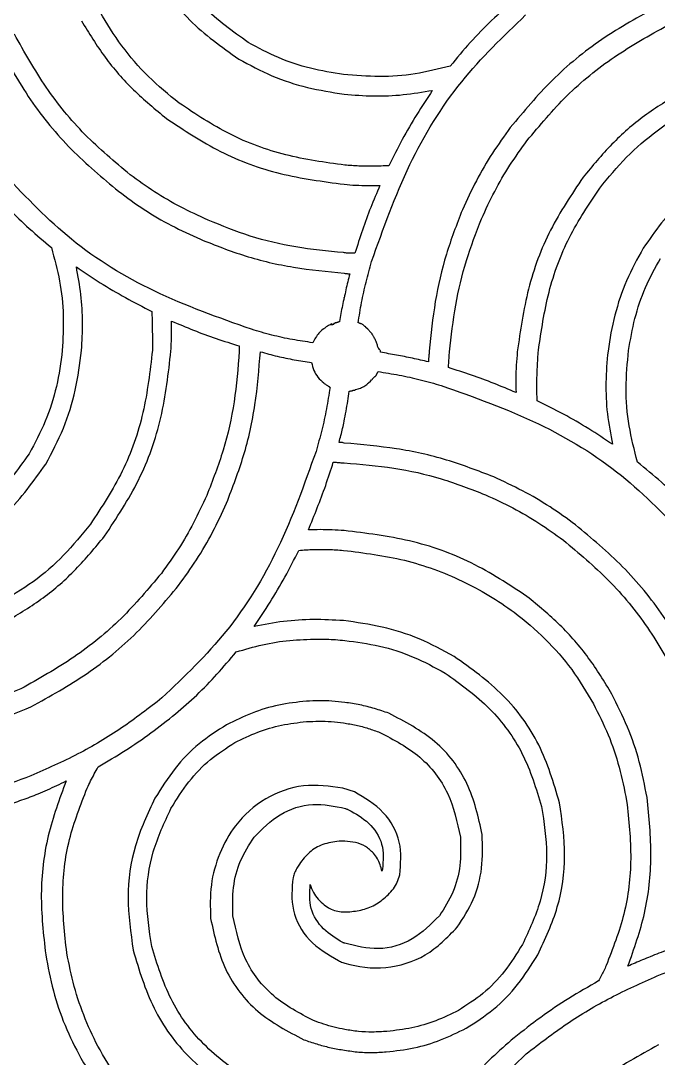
# Model space of a CAD drawing. Extents: x 0 to 371, y 0 to 260.
# Drawn here: x 171.87 to 198.27, y 36.57 to 79.53 of the extents above; entities that cross this region are included whole.
import ezdxf

# ---------------------------------------------------------------- set-up
doc = ezdxf.new("R2010")
doc.units = 0
doc.layers.add('Layer_1', color=7, linetype='CONTINUOUS')

msp = doc.modelspace()

# ---------------------------------------------------------------- linework, layer by layer
at = {"layer": 'Layer_1', "color": 7}
for points in [[(185.261041, 68.050834), (185.261041, 68.077189)], [(184.758746, 66.93979), (184.731875, 66.93979), (184.705519, 66.93979), (184.679164, 66.93979)], [(184.811456, 66.966146), (184.837811, 66.966146)], [(184.917393, 67.018856), (184.891037, 67.018856)], [(185.869789, 67.018856), (185.843434, 67.018856)], [(186.372601, 66.621981), (186.240309, 66.754273), (186.160728, 66.833854)], [(180.922287, 66.066459), (180.922287, 65.854586)], [(186.769476, 65.801876), (186.769476, 65.854586)], [(186.583958, 64.849479), (186.663539, 65.008126), (186.663539, 65.008126)], [(186.266664, 64.531669), (186.346246, 64.611251), (186.398956, 64.663961)], [(186.451666, 64.717187), (186.531248, 64.796253)], [(185.472914, 64.188021), (185.499269, 64.188021)], [(185.684787, 47.598336), (185.208331, 47.757499)], [(185.287912, 45.561251), (185.049684, 45.561251)], [(185.208331, 42.624479), (185.420204, 42.624479)]]:
    msp.add_lwpolyline(points, dxfattribs=at)
for points in [[(178.117291, 67.098437)], [(184.731875, 66.992501)], [(181.795103, 65.828231)], [(184.811456, 61.251249)], [(184.308644, 57.639583)], [(184.149482, 53.928699)], [(173.751666, 48.048438)]]:
    msp.add_lwpolyline(points, close=True, dxfattribs=at)
for points, knots in [([(178.435101, 76.120626), (177.996533, 76.478101), (177.125799, 77.187833), (176.032691, 78.475501), (175.165289, 79.81264), (174.519962, 81.178695), (174.057512, 82.528611), (173.871531, 83.460085), (173.778538, 83.925834)], [0, 0, 0, 0, 1.694336, 3.363942, 5.041931, 6.462934, 7.88643, 9.310004, 9.310004, 9.310004, 9.310004]), ([(176.529791, 84.005415), (176.77186, 83.188297), (177.2542, 81.560134), (178.794216, 79.443458), (180.188928, 78.449726), (180.895416, 77.946354)], [0, 0, 0, 0, 2.544261, 5.069616, 7.661989, 7.661989, 7.661989, 7.661989]), ([(181.292291, 78.634167), (180.649923, 79.093238), (179.377997, 80.002225), (177.977435, 81.936246), (177.524283, 83.42032), (177.297186, 84.164062)], [0, 0, 0, 0, 2.359118, 4.671187, 6.993908, 6.993908, 6.993908, 6.993908]), ([(192.299371, 80.380314), (191.984477, 80.105986), (191.349915, 79.55317), (190.46565, 78.641536), (189.924839, 77.984848), (189.653537, 77.655415)], [0, 0, 0, 0, 1.252549, 2.524089, 3.804093, 3.804093, 3.804093, 3.804093]), ([(198.252496, 80.142086), (197.464915, 79.7031), (195.901511, 78.83168), (193.829443, 77.133524), (192.699732, 75.783596), (192.140208, 75.115003)], [0, 0, 0, 0, 2.701966, 5.363601, 7.975465, 7.975465, 7.975465, 7.975465]), ([(174.38677, 79.533854), (174.698114, 79.021258), (175.319701, 77.997879), (176.513171, 76.635404), (177.439899, 75.870287), (177.905934, 75.485522)], [0, 0, 0, 0, 1.797007, 3.587655, 5.399073, 5.399073, 5.399073, 5.399073]), ([(186.398956, 69.558753), (186.880735, 70.917608), (187.813399, 73.548183), (189.954747, 77.061988), (191.852435, 78.885352), (192.775311, 79.772082)], [0, 0, 0, 0, 4.320455, 8.363864, 12.191844, 12.191844, 12.191844, 12.191844]), ([(192.828537, 74.559481), (193.361045, 75.199645), (194.434895, 76.490595), (196.416632, 78.098362), (197.902051, 78.929957), (198.649371, 79.348336)], [0, 0, 0, 0, 2.494016, 5.029417, 7.596492, 7.596492, 7.596492, 7.596492]), ([(176.3975, 73.157499), (175.758011, 73.694624), (174.471616, 74.775103), (172.858094, 76.750526), (172.026824, 78.232706), (171.608645, 78.978332)], [0, 0, 0, 0, 2.50184, 5.032695, 7.594725, 7.594725, 7.594725, 7.594725]), ([(185.234686, 77.311251), (184.77579, 77.383787), (183.855598, 77.529239), (182.522476, 77.971368), (181.70175, 78.413559), (181.292291, 78.634167)], [0, 0, 0, 0, 1.392508, 2.792299, 4.185934, 4.185934, 4.185934, 4.185934]), ([(170.894476, 78.581457), (171.333462, 77.793877), (172.204882, 76.230472), (173.903038, 74.158405), (175.252966, 73.028694), (175.921559, 72.469169)], [0, 0, 0, 0, 2.701966, 5.363601, 7.975465, 7.975465, 7.975465, 7.975465]), ([(180.895416, 77.946354), (181.348581, 77.702792), (182.255843, 77.215168), (183.73366, 76.734646), (184.751742, 76.57234), (185.261041, 76.491146)], [0, 0, 0, 0, 1.541296, 3.085767, 4.63181, 4.63181, 4.63181, 4.63181]), ([(189.653537, 77.655415), (189.172398, 77.535387), (188.210376, 77.295394), (186.718422, 77.184491), (185.729716, 77.268959), (185.234686, 77.311251)], [0, 0, 0, 0, 1.485912, 2.971037, 4.460237, 4.460237, 4.460237, 4.460237]), ([(195.844374, 72.601461), (196.20185, 73.040028), (196.911583, 73.910761), (198.199246, 75.003878), (199.53642, 75.871258), (200.902457, 76.516706), (202.25233, 76.97946), (203.183829, 77.165513), (203.649583, 77.25854)], [0, 0, 0, 0, 1.694336, 3.363942, 5.041931, 6.462991, 7.886567, 9.31017, 9.31017, 9.31017, 9.31017]), ([(185.261041, 76.491146), (185.668372, 76.45941), (186.482752, 76.395961), (187.70832, 76.44834), (188.511762, 76.582752), (188.912498, 76.649792)], [0, 0, 0, 0, 1.225051, 2.449256, 3.667467, 3.667467, 3.667467, 3.667467]), ([(188.912498, 76.649792), (188.695165, 76.319185), (188.257988, 75.65415), (187.653193, 74.613957), (187.294075, 73.891521), (187.113125, 73.527503)], [0, 0, 0, 0, 1.186835, 2.387384, 3.60669, 3.60669, 3.60669, 3.60669]), ([(199.204892, 76.570211), (198.692303, 76.258905), (197.668964, 75.63741), (196.306411, 74.444201), (195.541319, 73.517562), (195.156561, 73.051562)], [0, 0, 0, 0, 1.796934, 3.587419, 5.398736, 5.398736, 5.398736, 5.398736]), ([(185.287912, 73.554374), (184.466367, 73.668467), (182.82929, 73.89582), (180.486286, 74.75751), (179.117571, 75.66709), (178.435101, 76.120626)], [0, 0, 0, 0, 2.484451, 4.950719, 7.403415, 7.403415, 7.403415, 7.403415]), ([(177.905934, 75.485522), (178.63437, 75.000105), (180.09678, 74.025579), (182.613479, 73.109898), (184.374134, 72.877627), (185.261041, 72.760624)], [0, 0, 0, 0, 2.619823, 5.259568, 7.939077, 7.939077, 7.939077, 7.939077]), ([(192.140208, 75.115003), (191.889157, 74.762787), (191.382899, 74.052524), (190.711201, 72.914576), (190.341927, 72.108506), (190.155833, 71.70229)], [0, 0, 0, 0, 1.297333, 2.616146, 3.955941, 3.955941, 3.955941, 3.955941]), ([(190.949583, 71.331771), (191.125502, 71.713672), (191.475475, 72.473425), (192.104945, 73.553645), (192.588213, 74.225416), (192.828537, 74.559481)], [0, 0, 0, 0, 1.260981, 2.508592, 3.742754, 3.742754, 3.742754, 3.742754]), ([(203.702809, 74.480415), (202.884031, 74.238161), (201.252792, 73.755521), (199.129462, 72.221139), (198.142518, 70.821915), (197.643748, 70.11479)], [0, 0, 0, 0, 2.549794, 5.079918, 7.664968, 7.664968, 7.664968, 7.664968]), ([(187.113125, 73.527503), (186.902517, 73.520587), (186.487268, 73.506951), (185.877987, 73.510869), (185.480826, 73.540151), (185.287912, 73.554374)], [0, 0, 0, 0, 0.63217, 1.246433, 1.82661, 1.82661, 1.82661, 1.82661]), ([(181.424583, 66.754273), (180.064422, 67.236203), (177.432946, 68.168584), (173.919448, 70.301948), (172.11377, 72.20686), (171.238125, 73.130628)], [0, 0, 0, 0, 4.324913, 8.367322, 12.173336, 12.173336, 12.173336, 12.173336]), ([(179.625726, 71.278544), (179.243784, 71.454469), (178.483921, 71.804468), (177.40349, 72.433871), (176.731607, 72.917169), (176.3975, 73.157499)], [0, 0, 0, 0, 1.261101, 2.508927, 3.743199, 3.743199, 3.743199, 3.743199]), ([(195.156561, 73.051562), (194.677866, 72.338065), (193.71473, 70.902507), (192.803058, 68.431286), (192.556011, 66.69977), (192.431662, 65.828231)], [0, 0, 0, 0, 2.57145, 5.173763, 7.81106, 7.81106, 7.81106, 7.81106]), ([(170.603538, 72.628332), (170.858054, 72.333128), (171.370279, 71.739021), (172.222326, 70.910244), (172.834327, 70.399241), (173.143434, 70.141146)], [0, 0, 0, 0, 1.168937, 2.352526, 3.560394, 3.560394, 3.560394, 3.560394]), ([(185.261041, 72.760624), (185.422335, 72.746349), (185.748445, 72.717489), (186.243187, 72.707884), (186.575854, 72.70756), (186.743121, 72.707398)], [0, 0, 0, 0, 0.485632, 0.981874, 1.483713, 1.483713, 1.483713, 1.483713]), ([(186.743121, 72.707398), (186.614182, 72.40531), (186.355128, 71.79838), (186.009884, 70.862745), (185.811262, 70.224591), (185.711143, 69.902917)], [0, 0, 0, 0, 0.985276, 1.979536, 2.990115, 2.990115, 2.990115, 2.990115]), ([(175.921559, 72.469169), (176.268442, 72.212565), (176.967936, 71.695119), (178.10686, 71.038335), (178.90648, 70.669808), (179.307916, 70.484794)], [0, 0, 0, 0, 1.293676, 2.60872, 3.93451, 3.93451, 3.93451, 3.93451]), ([(193.304478, 65.881457), (193.42361, 66.69129), (193.660222, 68.299721), (194.504857, 70.599153), (195.399289, 71.936149), (195.844374, 72.601461)], [0, 0, 0, 0, 2.452467, 4.870913, 7.266419, 7.266419, 7.266419, 7.266419]), ([(190.155833, 71.70229), (189.920258, 71.094018), (189.442529, 69.860484), (188.993146, 67.892269), (188.851849, 66.540163), (188.780206, 65.854586)], [0, 0, 0, 0, 1.955079, 3.96476, 6.031878, 6.031878, 6.031878, 6.031878]), ([(189.626666, 65.828231), (189.698383, 66.472353), (189.840097, 67.745152), (190.278767, 69.595199), (190.728175, 70.758603), (190.949583, 71.331771)], [0, 0, 0, 0, 1.943386, 3.84017, 5.682105, 5.682105, 5.682105, 5.682105]), ([(185.234686, 69.929273), (184.573616, 69.993951), (183.269878, 70.121507), (181.37878, 70.562687), (180.203158, 71.042751), (179.625726, 71.278544)], [0, 0, 0, 0, 1.991745, 3.928041, 5.797143, 5.797143, 5.797143, 5.797143]), ([(179.307916, 70.484794), (179.922908, 70.240158), (181.175417, 69.741924), (183.180916, 69.280977), (184.562316, 69.149377), (185.261041, 69.082812)], [0, 0, 0, 0, 1.983616, 4.039886, 6.144507, 6.144507, 6.144507, 6.144507]), ([(173.143434, 70.141146), (173.266953, 69.681594), (173.515318, 68.757546), (173.667021, 67.321374), (173.617677, 66.361246), (173.59302, 65.881457)], [0, 0, 0, 0, 1.42627, 2.867884, 4.307844, 4.307844, 4.307844, 4.307844]), ([(197.643748, 70.11479), (197.399654, 69.672869), (196.912141, 68.790248), (196.440064, 67.346639), (196.168168, 65.927299), (196.079177, 64.556457), (196.127351, 63.257847), (196.291754, 62.412375), (196.373541, 61.991773)], [0, 0, 0, 0, 1.51166, 3.019138, 4.532545, 5.836799, 7.133602, 8.41738, 8.41738, 8.41738, 8.41738]), ([(185.711143, 69.902917), (185.658216, 69.902974), (185.5523, 69.903087), (185.392953, 69.907974), (185.28754, 69.92216), (185.234686, 69.929273)], [0, 0, 0, 0, 0.158806, 0.317802, 0.47769, 0.47769, 0.47769, 0.47769]), ([(197.034999, 65.881457), (197.112978, 66.322772), (197.269539, 67.208818), (197.702764, 68.499109), (198.139198, 69.293125), (198.357916, 69.691044)], [0, 0, 0, 0, 1.343633, 2.697669, 4.057931, 4.057931, 4.057931, 4.057931]), ([(174.38677, 65.881457), (174.409701, 66.265105), (174.455825, 67.036763), (174.381416, 68.199421), (174.244093, 68.964666), (174.175413, 69.347396)], [0, 0, 0, 0, 1.152286, 2.317672, 3.483705, 3.483705, 3.483705, 3.483705]), ([(174.175413, 69.347396), (174.501299, 69.122433), (175.159832, 68.667842), (176.206745, 68.05658), (176.931619, 67.683475), (177.297186, 67.495312)], [0, 0, 0, 0, 1.187646, 2.399927, 3.63333, 3.63333, 3.63333, 3.63333]), ([(185.843434, 67.018856), (185.885723, 67.301762), (185.970798, 67.870894), (186.167892, 68.716365), (186.321686, 69.277049), (186.398956, 69.558753)], [0, 0, 0, 0, 0.857836, 1.725739, 2.602112, 2.602112, 2.602112, 2.602112]), ([(185.261041, 69.082812), (185.287349, 69.075705), (185.339373, 69.061651), (185.419808, 69.056604), (185.472816, 69.056506), (185.499269, 69.056457)], [0, 0, 0, 0, 0.081549, 0.161265, 0.240673, 0.240673, 0.240673, 0.240673]), ([(185.499269, 69.056457), (185.467518, 68.94441), (185.404912, 68.723483), (185.33483, 68.385959), (185.285773, 68.16316), (185.261041, 68.050834)], [0, 0, 0, 0, 0.349259, 0.688642, 1.033718, 1.033718, 1.033718, 1.033718]), ([(185.261041, 68.077189), (185.236434, 67.965007), (185.187797, 67.743283), (185.128514, 67.407663), (185.093615, 67.184479), (185.076039, 67.072082)], [0, 0, 0, 0, 0.344516, 0.680921, 1.022214, 1.022214, 1.022214, 1.022214]), ([(177.297186, 67.495312), (177.304293, 67.310789), (177.318352, 66.945758), (177.323334, 66.407658), (177.323473, 66.054242), (177.323541, 65.881457)], [0, 0, 0, 0, 0.55395, 1.095849, 1.614211, 1.614211, 1.614211, 1.614211]), ([(178.090936, 65.854586), (178.098059, 65.989486), (178.112506, 66.2631), (178.117088, 66.677934), (178.117223, 66.95763), (178.117291, 67.098437)], [0, 0, 0, 0, 0.405221, 0.8219, 1.244335, 1.244335, 1.244335, 1.244335]), ([(178.117291, 67.098437), (178.419422, 66.969494), (179.026472, 66.710418), (179.962297, 66.365224), (180.600571, 66.166583), (180.922287, 66.066459)], [0, 0, 0, 0, 0.985399, 1.979893, 2.990599, 2.990599, 2.990599, 2.990599]), ([(185.076039, 67.072082), (185.067, 67.070305), (185.048218, 67.066613), (185.024278, 67.050686), (184.996517, 67.045194), (184.968834, 67.03989), (184.945015, 67.024183), (184.926384, 67.02059), (184.917393, 67.018856)], [0, 0, 0, 0, 0.027412, 0.056953, 0.084365, 0.111614, 0.140824, 0.168072, 0.168072, 0.168072, 0.168072]), ([(183.964996, 66.198751), (183.682165, 66.239423), (183.113261, 66.321235), (182.264573, 66.507405), (181.705938, 66.671584), (181.424583, 66.754273)], [0, 0, 0, 0, 0.857041, 1.723912, 2.603523, 2.603523, 2.603523, 2.603523]), ([(184.388226, 66.754273), (184.329642, 66.704619), (184.210734, 66.603838), (184.075956, 66.408925), (184.0021, 66.269031), (183.964996, 66.198751)], [0, 0, 0, 0, 0.229496, 0.465811, 0.704391, 0.704391, 0.704391, 0.704391]), ([(184.679164, 66.93979), (184.654728, 66.92974), (184.608162, 66.910587), (184.551413, 66.86689), (184.49841, 66.839815), (184.46048, 66.805088), (184.422113, 66.782745), (184.399114, 66.763421), (184.388226, 66.754273)], [0, 0, 0, 0, 0.078877, 0.150303, 0.213635, 0.256235, 0.303623, 0.346223, 0.346223, 0.346223, 0.346223]), ([(184.731875, 66.992501), (184.731597, 66.990224), (184.73074, 66.983193), (184.726871, 66.969596), (184.693421, 66.966014), (184.72348, 66.963755), (184.733738, 66.975938), (184.732615, 66.985921), (184.731875, 66.992501)], [0, 0, 0, 0, 0.006899, 0.0213, 0.041108, 0.059725, 0.069355, 0.087972, 0.087972, 0.087972, 0.087972]), ([(184.837811, 66.966146), (184.828819, 66.964411), (184.810189, 66.960817), (184.786368, 66.945119), (184.767738, 66.941525), (184.758746, 66.93979)], [0, 0, 0, 0, 0.027249, 0.056458, 0.083707, 0.083707, 0.083707, 0.083707]), ([(184.891037, 67.018856), (184.884762, 67.012393), (184.874905, 67.002243), (184.857404, 66.990262), (184.832962, 66.998891), (184.835335, 66.972382), (184.820675, 66.967169), (184.813711, 66.966396), (184.811456, 66.966146)], [0, 0, 0, 0, 0.027073, 0.042523, 0.062225, 0.082033, 0.096434, 0.103333, 0.103333, 0.103333, 0.103333]), ([(186.160728, 66.833854), (186.158923, 66.840999), (186.155078, 66.856221), (186.130014, 66.867624), (186.106121, 66.887356), (186.080096, 66.914818), (186.045158, 66.942379), (186.003237, 66.966771), (185.958701, 66.985657), (185.913097, 66.999198), (185.884996, 67.011953), (185.869789, 67.018856)], [0, 0, 0, 0, 0.021039, 0.044824, 0.076893, 0.115067, 0.157713, 0.210032, 0.260064, 0.302488, 0.35252, 0.35252, 0.35252, 0.35252]), ([(186.663539, 65.986878), (186.653144, 66.037566), (186.632759, 66.136968), (186.578866, 66.279668), (186.518721, 66.383086), (186.478802, 66.46079), (186.457079, 66.507896), (186.423251, 66.536037), (186.419922, 66.572367), (186.397009, 66.596816), (186.381035, 66.613285), (186.372601, 66.621981)], [0, 0, 0, 0, 0.155077, 0.304119, 0.454996, 0.513309, 0.566474, 0.609824, 0.637327, 0.670075, 0.706711, 0.706711, 0.706711, 0.706711]), ([(173.59302, 65.881457), (173.526096, 65.380831), (173.392267, 64.379712), (172.927116, 62.929772), (172.453729, 62.039408), (172.217393, 61.594898)], [0, 0, 0, 0, 1.513457, 3.026513, 4.535006, 4.535006, 4.535006, 4.535006]), ([(172.905206, 61.171668), (173.164409, 61.659766), (173.682811, 62.63596), (174.181647, 64.230963), (174.318282, 65.330379), (174.38677, 65.881457)], [0, 0, 0, 0, 1.655747, 3.311482, 4.975489, 4.975489, 4.975489, 4.975489]), ([(177.323541, 65.881457), (177.223736, 65.016689), (177.025255, 63.296956), (176.165816, 60.830952), (175.22524, 59.397597), (174.757289, 58.684481)], [0, 0, 0, 0, 2.60739, 5.185225, 7.737564, 7.737564, 7.737564, 7.737564]), ([(175.339166, 58.18167), (175.840566, 58.940615), (176.848355, 60.466058), (177.777931, 63.093951), (177.986149, 64.930385), (178.090936, 65.854586)], [0, 0, 0, 0, 2.722229, 5.471544, 8.256933, 8.256933, 8.256933, 8.256933]), ([(180.922287, 65.854586), (180.864782, 65.151735), (180.751445, 63.766504), (180.307859, 61.751166), (179.815186, 60.494252), (179.5725, 59.875106)], [0, 0, 0, 0, 2.114459, 4.167329, 6.160255, 6.160255, 6.160255, 6.160255]), ([(180.393121, 59.557812), (180.644716, 60.207875), (181.156371, 61.529873), (181.617858, 63.642564), (181.735586, 65.094305), (181.795103, 65.828231)], [0, 0, 0, 0, 2.089056, 4.248405, 6.456223, 6.456223, 6.456223, 6.456223]), ([(181.795103, 65.828231), (182.026265, 65.762818), (182.489209, 65.631817), (183.197733, 65.490114), (183.673708, 65.415809), (183.911769, 65.378646)], [0, 0, 0, 0, 0.720478, 1.442882, 2.165737, 2.165737, 2.165737, 2.165737]), ([(186.769476, 65.854586), (186.766785, 65.86438), (186.75942, 65.891186), (186.716651, 65.932039), (186.684092, 65.965657), (186.663539, 65.986878)], [0, 0, 0, 0, 0.030069, 0.082296, 0.171704, 0.171704, 0.171704, 0.171704]), ([(188.753851, 65.405001), (188.533615, 65.456102), (188.094337, 65.558026), (187.432605, 65.690457), (186.990164, 65.764796), (186.769476, 65.801876)], [0, 0, 0, 0, 0.678238, 1.352795, 2.024117, 2.024117, 2.024117, 2.024117]), ([(188.780206, 65.854586), (188.778641, 65.803927), (188.775568, 65.704451), (188.758489, 65.555136), (188.755416, 65.45566), (188.753851, 65.405001)], [0, 0, 0, 0, 0.151991, 0.298453, 0.450443, 0.450443, 0.450443, 0.450443]), ([(189.576022, 65.167807), (189.582477, 65.241494), (189.595251, 65.387316), (189.605942, 65.60791), (189.619695, 65.754119), (189.626666, 65.828231)], [0, 0, 0, 0, 0.221891, 0.439106, 0.662397, 0.662397, 0.662397, 0.662397]), ([(192.431662, 65.828231), (192.41581, 65.642799), (192.383975, 65.270415), (192.362424, 64.705222), (192.373063, 64.326211), (192.378436, 64.134794)], [0, 0, 0, 0, 0.558305, 1.121186, 1.695539, 1.695539, 1.695539, 1.695539]), ([(193.251767, 63.791146), (193.24637, 64.02666), (193.235662, 64.493847), (193.256917, 65.191199), (193.288661, 65.651907), (193.304478, 65.881457)], [0, 0, 0, 0, 0.706631, 1.40173, 2.091998, 2.091998, 2.091998, 2.091998]), ([(197.405519, 61.251249), (197.276742, 61.752348), (197.018539, 62.757069), (196.89214, 64.32146), (196.987281, 65.360377), (197.034999, 65.881457)], [0, 0, 0, 0, 1.550462, 3.108724, 4.676749, 4.676749, 4.676749, 4.676749]), ([(183.911769, 65.378646), (183.937712, 65.268138), (183.989064, 65.04939), (184.167361, 64.757369), (184.331953, 64.607104), (184.414581, 64.531669)], [0, 0, 0, 0, 0.339026, 0.671095, 1.005852, 1.005852, 1.005852, 1.005852]), ([(186.663539, 65.008126), (186.955037, 64.960366), (187.540644, 64.864418), (188.415898, 64.673542), (188.992775, 64.509023), (189.283017, 64.426249)], [0, 0, 0, 0, 0.886088, 1.780116, 2.6854, 2.6854, 2.6854, 2.6854]), ([(192.378436, 64.134794), (192.075822, 64.261842), (191.46733, 64.517308), (190.534691, 64.868698), (189.896988, 65.067664), (189.576022, 65.167807)], [0, 0, 0, 0, 0.984598, 1.979815, 2.988316, 2.988316, 2.988316, 2.988316]), ([(184.414581, 64.531669), (184.432533, 64.521084), (184.469368, 64.499363), (184.518111, 64.457951), (184.566015, 64.433525), (184.598581, 64.405872), (184.62553, 64.392314), (184.653116, 64.382229), (184.653442, 64.363576), (184.660412, 64.350142), (184.672288, 64.347942), (184.679164, 64.346667)], [0, 0, 0, 0, 0.062452, 0.128147, 0.1906, 0.223617, 0.253578, 0.286595, 0.293494, 0.307895, 0.327703, 0.327703, 0.327703, 0.327703]), ([(185.684787, 64.240731), (185.752931, 64.259902), (185.886638, 64.297519), (186.076454, 64.383334), (186.185752, 64.4647), (186.240309, 64.505314)], [0, 0, 0, 0, 0.212296, 0.416551, 0.620123, 0.620123, 0.620123, 0.620123]), ([(186.240309, 64.505314), (186.241559, 64.512237), (186.243718, 64.524194), (186.257361, 64.530759), (186.264388, 64.531447), (186.266664, 64.531669)], [0, 0, 0, 0, 0.019808, 0.034209, 0.041108, 0.041108, 0.041108, 0.041108]), ([(186.398956, 64.663961), (186.406112, 64.66581), (186.421408, 64.669762), (186.432569, 64.69512), (186.444711, 64.70915), (186.451666, 64.717187)], [0, 0, 0, 0, 0.021089, 0.045078, 0.077253, 0.077253, 0.077253, 0.077253]), ([(186.531248, 64.796253), (186.539258, 64.803221), (186.55323, 64.815375), (186.578317, 64.826981), (186.582156, 64.842292), (186.583958, 64.849479)], [0, 0, 0, 0, 0.032151, 0.056079, 0.077242, 0.077242, 0.077242, 0.077242]), ([(184.679164, 64.346667), (184.631263, 64.052926), (184.534731, 63.460968), (184.3455, 62.576582), (184.18019, 61.993333), (184.097287, 61.700834)], [0, 0, 0, 0, 0.892822, 1.799247, 2.711124, 2.711124, 2.711124, 2.711124]), ([(185.049684, 62.071354), (185.076053, 62.168267), (185.128654, 62.361591), (185.20256, 62.651838), (185.270632, 62.987301), (185.33921, 63.364353), (185.41376, 63.77838), (185.453412, 64.052966), (185.472914, 64.188021)], [0, 0, 0, 0, 0.301317, 0.601076, 0.898296, 1.327952, 1.750856, 2.160193, 2.160193, 2.160193, 2.160193]), ([(185.499269, 64.188021), (185.510081, 64.194976), (185.532174, 64.209187), (185.569134, 64.215927), (185.606986, 64.208211), (185.628663, 64.235721), (185.658105, 64.240441), (185.675991, 64.240635), (185.684787, 64.240731)], [0, 0, 0, 0, 0.038178, 0.078011, 0.11137, 0.143751, 0.171168, 0.197697, 0.197697, 0.197697, 0.197697]), ([(189.283017, 64.426249), (190.643526, 63.944183), (193.277257, 63.010978), (196.796163, 60.87516), (198.613561, 58.972863), (199.495831, 58.049378)], [0, 0, 0, 0, 4.325848, 8.374167, 12.193656, 12.193656, 12.193656, 12.193656]), ([(196.373541, 61.991773), (196.047305, 62.20975), (195.386912, 62.650996), (194.343495, 63.250547), (193.617569, 63.610009), (193.251767, 63.791146)], [0, 0, 0, 0, 1.176856, 2.382281, 3.606706, 3.606706, 3.606706, 3.606706]), ([(185.261041, 62.044999), (185.23707, 62.052071), (185.191676, 62.065465), (185.12023, 62.071478), (185.073822, 62.071396), (185.049684, 62.071354)], [0, 0, 0, 0, 0.074783, 0.141618, 0.214059, 0.214059, 0.214059, 0.214059]), ([(191.452394, 60.642501), (190.807168, 60.892233), (189.500114, 61.398124), (187.413481, 61.851912), (185.984091, 61.980137), (185.261041, 62.044999)], [0, 0, 0, 0, 2.073356, 4.200062, 6.377077, 6.377077, 6.377077, 6.377077]), ([(172.217393, 61.594898), (171.753721, 60.953168), (170.837974, 59.685757), (168.910562, 58.279561), (167.429576, 57.826705), (166.687498, 57.599793)], [0, 0, 0, 0, 2.366487, 4.673792, 6.990994, 6.990994, 6.990994, 6.990994]), ([(184.097287, 61.700834), (183.615221, 60.340326), (182.682016, 57.706595), (180.546198, 54.187688), (178.643901, 52.370291), (177.720416, 51.488021)], [0, 0, 0, 0, 4.325848, 8.374167, 12.193656, 12.193656, 12.193656, 12.193656]), ([(166.846145, 56.806043), (167.662729, 57.053214), (169.287455, 57.545001), (171.408157, 59.074728), (172.40192, 60.466707), (172.905206, 61.171668)], [0, 0, 0, 0, 2.548266, 5.070183, 7.657964, 7.657964, 7.657964, 7.657964]), ([(183.779478, 58.446253), (183.903149, 58.748927), (184.152459, 59.359091), (184.507855, 60.290693), (184.709721, 60.929371), (184.811456, 61.251249)], [0, 0, 0, 0, 0.980933, 1.977476, 2.989993, 2.989993, 2.989993, 2.989993]), ([(184.811456, 61.251249), (184.864075, 61.249642), (184.96747, 61.246483), (185.116827, 61.229872), (185.214313, 61.226158), (185.261041, 61.224378)], [0, 0, 0, 0, 0.15787, 0.310212, 0.450463, 0.450463, 0.450463, 0.450463]), ([(185.261041, 61.224378), (185.948567, 61.166785), (187.304904, 61.053167), (189.275063, 60.616987), (190.504667, 60.13718), (191.108746, 59.901461)], [0, 0, 0, 0, 2.068676, 4.081042, 6.024413, 6.024413, 6.024413, 6.024413]), ([(200.130934, 58.605416), (199.858393, 58.920125), (199.309212, 59.554279), (198.402293, 60.444375), (197.739643, 60.98078), (197.405519, 61.251249)], [0, 0, 0, 0, 1.248722, 2.516229, 3.805333, 3.805333, 3.805333, 3.805333]), ([(194.839267, 58.658126), (194.491592, 58.909699), (193.787806, 59.418948), (192.65437, 60.083766), (191.854085, 60.455776), (191.452394, 60.642501)], [0, 0, 0, 0, 1.287007, 2.605232, 3.933695, 3.933695, 3.933695, 3.933695]), ([(179.5725, 59.875106), (179.396616, 59.493211), (179.046722, 58.733491), (178.417539, 57.653203), (177.934351, 56.981456), (177.694061, 56.647396)], [0, 0, 0, 0, 1.260923, 2.508409, 3.742495, 3.742495, 3.742495, 3.742495]), ([(191.108746, 59.901461), (191.490641, 59.725577), (192.250361, 59.375684), (193.330648, 58.7465), (194.002396, 58.263312), (194.336456, 58.023023)], [0, 0, 0, 0, 1.260923, 2.508409, 3.742495, 3.742495, 3.742495, 3.742495]), ([(178.408746, 56.144584), (178.659802, 56.496842), (179.166091, 57.207217), (179.837722, 58.345376), (180.207021, 59.151556), (180.393121, 59.557812)], [0, 0, 0, 0, 1.297443, 2.616471, 3.956386, 3.956386, 3.956386, 3.956386]), ([(174.757289, 58.684481), (174.399206, 58.245081), (173.688378, 57.372833), (172.412567, 56.259715), (171.453043, 55.688832), (170.973541, 55.403545)], [0, 0, 0, 0, 1.698781, 3.372238, 5.043883, 5.043883, 5.043883, 5.043883]), ([(185.261041, 58.419898), (185.095805, 58.428568), (184.767444, 58.445797), (184.273332, 58.46256), (183.944746, 58.45171), (183.779478, 58.446253)], [0, 0, 0, 0, 0.496426, 0.986509, 1.482449, 1.482449, 1.482449, 1.482449]), ([(199.866351, 52.546354), (199.427371, 53.333896), (198.555977, 54.897201), (196.857744, 56.969035), (195.507855, 58.098642), (194.839267, 58.658126)], [0, 0, 0, 0, 2.701851, 5.363294, 7.97507, 7.97507, 7.97507, 7.97507]), ([(171.291351, 54.663021), (171.803902, 54.974321), (172.827143, 55.59579), (174.189457, 56.789077), (174.954448, 57.715677), (175.339166, 58.18167)], [0, 0, 0, 0, 1.796822, 3.58712, 5.398349, 5.398349, 5.398349, 5.398349]), ([(192.828537, 55.694999), (192.07824, 56.187702), (190.569922, 57.178181), (187.978223, 58.089774), (186.169952, 58.30947), (185.261041, 58.419898)], [0, 0, 0, 0, 2.686122, 5.399896, 8.142489, 8.142489, 8.142489, 8.142489]), ([(194.336456, 58.023023), (194.977589, 57.485758), (196.267111, 56.405149), (197.889059, 54.434814), (198.712073, 52.948482), (199.125311, 52.202189)], [0, 0, 0, 0, 2.506226, 5.040815, 7.596817, 7.596817, 7.596817, 7.596817]), ([(181.53052, 54.451148), (181.754957, 54.781656), (182.206636, 55.446802), (182.824673, 56.498609), (183.195045, 57.22961), (183.382603, 57.599793)], [0, 0, 0, 0, 1.19833, 2.411627, 3.656413, 3.656413, 3.656413, 3.656413]), ([(183.382603, 57.599793), (183.48464, 57.607745), (183.689522, 57.623713), (183.998376, 57.636923), (184.205087, 57.638695), (184.308644, 57.639583)], [0, 0, 0, 0, 0.307025, 0.616481, 0.927153, 0.927153, 0.927153, 0.927153]), ([(184.308644, 57.639583), (184.412202, 57.638695), (184.618913, 57.636923), (184.927767, 57.623713), (185.132649, 57.607745), (185.234686, 57.599793)], [0, 0, 0, 0, 0.310672, 0.620128, 0.927153, 0.927153, 0.927153, 0.927153]), ([(185.234686, 57.599793), (186.083463, 57.494476), (187.772926, 57.284846), (190.172278, 56.400423), (192.118073, 55.244603), (193.604454, 53.95611), (194.725349, 52.690893), (195.295075, 51.729994), (195.579791, 51.249793)], [0, 0, 0, 0, 2.558849, 5.093307, 7.607161, 9.305841, 10.979135, 12.650708, 12.650708, 12.650708, 12.650708]), ([(177.694061, 56.647396), (177.156936, 56.007907), (176.076457, 54.721512), (174.101034, 53.10799), (172.618854, 52.27672), (171.873228, 51.858541)], [0, 0, 0, 0, 2.50184, 5.032695, 7.594725, 7.594725, 7.594725, 7.594725]), ([(172.296458, 51.117501), (173.084038, 51.556487), (174.647443, 52.427907), (176.71951, 54.126063), (177.849221, 55.475991), (178.408746, 56.144584)], [0, 0, 0, 0, 2.701966, 5.363601, 7.975465, 7.975465, 7.975465, 7.975465]), ([(196.347186, 51.646668), (196.03588, 52.159257), (195.414385, 53.182596), (194.221176, 54.545149), (193.294537, 55.310241), (192.828537, 55.694999)], [0, 0, 0, 0, 1.796934, 3.587419, 5.398736, 5.398736, 5.398736, 5.398736]), ([(185.234686, 54.689376), (184.820656, 54.712338), (183.993964, 54.758186), (182.751008, 54.678549), (181.937609, 54.526997), (181.53052, 54.451148)], [0, 0, 0, 0, 1.243343, 2.482573, 3.724182, 3.724182, 3.724182, 3.724182]), ([(189.812184, 53.207812), (189.339688, 53.465548), (188.393595, 53.981621), (186.839453, 54.46724), (185.770131, 54.615258), (185.234686, 54.689376)], [0, 0, 0, 0, 1.611896, 3.227549, 4.84795, 4.84795, 4.84795, 4.84795]), ([(180.789996, 53.392814), (181.15245, 53.50006), (181.879427, 53.715164), (183.008151, 53.892962), (183.768769, 53.916778), (184.149482, 53.928699)], [0, 0, 0, 0, 1.133192, 2.272851, 3.414927, 3.414927, 3.414927, 3.414927]), ([(184.149482, 53.928699), (184.276364, 53.927383), (184.529999, 53.924752), (184.909788, 53.905002), (185.161949, 53.881174), (185.287912, 53.869271)], [0, 0, 0, 0, 0.380644, 0.760896, 1.140445, 1.140445, 1.140445, 1.140445]), ([(185.287912, 53.869271), (185.771045, 53.804002), (186.738674, 53.673281), (188.145914, 53.221538), (189.008814, 52.754351), (189.441664, 52.519999)], [0, 0, 0, 0, 1.460968, 2.926058, 4.400683, 4.400683, 4.400683, 4.400683]), ([(178.276454, 50.826562), (178.573913, 51.083382), (179.174624, 51.602023), (180.012262, 52.462758), (180.529613, 53.081434), (180.789996, 53.392814)], [0, 0, 0, 0, 1.178583, 2.380117, 3.597619, 3.597619, 3.597619, 3.597619]), ([(194.177809, 47.148751), (193.93574, 47.965869), (193.453401, 49.594033), (191.913385, 51.710708), (190.518672, 52.70444), (189.812184, 53.207812)], [0, 0, 0, 0, 2.544261, 5.069616, 7.661989, 7.661989, 7.661989, 7.661989]), ([(189.441664, 52.519999), (190.083394, 52.056328), (191.350805, 51.14058), (192.757001, 49.213168), (193.209857, 47.732182), (193.436769, 46.990104)], [0, 0, 0, 0, 2.366487, 4.673792, 6.990994, 6.990994, 6.990994, 6.990994]), ([(171.873228, 51.858541), (170.783624, 51.435855), (168.542155, 50.566332), (164.860838, 50.22853), (162.412814, 50.609146), (161.183958, 50.800207)], [0, 0, 0, 0, 3.494909, 7.189522, 10.913489, 10.913489, 10.913489, 10.913489]), ([(197.802394, 47.360624), (197.705632, 47.859177), (197.512545, 48.854035), (197.02064, 50.293896), (196.57127, 51.196549), (196.347186, 51.646668)], [0, 0, 0, 0, 1.522447, 3.038028, 4.545521, 4.545521, 4.545521, 4.545521]), ([(177.720416, 51.488021), (177.169568, 51.062574), (176.063551, 50.208342), (174.244893, 49.122592), (172.94996, 48.549175), (172.296458, 48.259795)], [0, 0, 0, 0, 2.086959, 4.190287, 6.333192, 6.333192, 6.333192, 6.333192]), ([(183.700412, 51.355729), (183.316546, 51.311973), (182.550377, 51.224639), (181.434905, 50.88723), (180.741358, 50.547196), (180.393121, 50.376461)], [0, 0, 0, 0, 1.157468, 2.310219, 3.472746, 3.472746, 3.472746, 3.472746]), ([(185.287912, 51.302503), (185.111762, 51.323817), (184.760343, 51.366338), (184.229374, 51.376471), (183.876738, 51.362643), (183.700412, 51.355729)], [0, 0, 0, 0, 0.532013, 1.061361, 1.590758, 1.590758, 1.590758, 1.590758]), ([(187.113125, 50.852918), (186.917056, 50.91996), (186.523193, 51.054636), (185.913304, 51.208277), (185.497233, 51.270965), (185.287912, 51.302503)], [0, 0, 0, 0, 0.621519, 1.248514, 1.883298, 1.883298, 1.883298, 1.883298]), ([(195.579791, 51.249793), (195.793375, 50.82652), (196.220921, 49.979225), (196.675147, 48.624642), (196.862338, 47.693772), (196.955934, 47.228332)], [0, 0, 0, 0, 1.42106, 2.844636, 4.268239, 4.268239, 4.268239, 4.268239]), ([(161.475413, 49.900521), (162.726472, 49.73408), (165.215314, 49.402965), (168.935483, 49.791392), (171.197574, 50.683924), (172.296458, 51.117501)], [0, 0, 0, 0, 3.779971, 7.519825, 11.052872, 11.052872, 11.052872, 11.052872]), ([(175.074583, 48.630314), (175.449381, 48.853957), (176.194973, 49.298852), (177.271137, 50.022911), (177.942483, 50.559586), (178.276454, 50.826562)], [0, 0, 0, 0, 1.30932, 2.604654, 3.886917, 3.886917, 3.886917, 3.886917]), ([(190.976454, 45.825834), (190.818009, 46.550347), (190.502709, 47.992101), (189.095151, 49.816757), (187.779037, 50.504793), (187.113125, 50.852918)], [0, 0, 0, 0, 2.206894, 4.391638, 6.62917, 6.62917, 6.62917, 6.62917]), ([(180.393121, 50.376461), (180.004739, 50.127666), (179.214121, 49.621201), (178.209931, 48.578047), (177.69292, 47.753765), (177.429478, 47.333753)], [0, 0, 0, 0, 1.380479, 2.810201, 4.295596, 4.295596, 4.295596, 4.295596]), ([(180.73677, 49.635938), (181.047774, 49.789084), (181.666526, 50.093773), (182.667618, 50.389306), (183.354406, 50.468736), (183.700412, 50.508753)], [0, 0, 0, 0, 1.038856, 2.066839, 3.110587, 3.110587, 3.110587, 3.110587]), ([(183.700412, 50.508753), (183.874092, 50.515706), (184.217493, 50.529453), (184.730825, 50.52007), (185.067065, 50.477343), (185.234686, 50.456043)], [0, 0, 0, 0, 0.521484, 1.031085, 1.537668, 1.537668, 1.537668, 1.537668]), ([(185.234686, 50.456043), (185.408659, 50.426223), (185.753507, 50.367113), (186.25831, 50.234896), (186.582217, 50.11749), (186.743121, 50.059168)], [0, 0, 0, 0, 0.529393, 1.04936, 1.562634, 1.562634, 1.562634, 1.562634]), ([(186.743121, 50.059168), (187.319213, 49.756198), (188.456135, 49.158287), (189.678621, 47.587829), (189.943867, 46.343411), (190.076767, 45.719898)], [0, 0, 0, 0, 1.939308, 3.827231, 5.723082, 5.723082, 5.723082, 5.723082]), ([(178.090936, 46.910523), (178.326313, 47.288353), (178.787594, 48.028806), (179.683788, 48.964414), (180.390595, 49.41517), (180.73677, 49.635938)], [0, 0, 0, 0, 1.333712, 2.613745, 3.842465, 3.842465, 3.842465, 3.842465]), ([(174.624998, 47.757499), (174.670968, 47.854846), (174.763646, 48.051103), (174.916729, 48.340519), (175.021814, 48.533439), (175.074583, 48.630314)], [0, 0, 0, 0, 0.322925, 0.651039, 0.981997, 0.981997, 0.981997, 0.981997]), ([(172.296458, 48.259795), (171.742024, 48.05406), (170.611715, 47.634635), (168.808132, 47.216255), (167.562109, 47.066559), (166.925726, 46.990104)], [0, 0, 0, 0, 1.772887, 3.614331, 5.536555, 5.536555, 5.536555, 5.536555]), ([(170.550311, 46.831457), (170.784027, 46.896172), (171.247111, 47.024399), (171.924668, 47.260971), (172.502065, 47.481393), (172.984416, 47.683609), (173.371964, 47.861262), (173.6259, 47.986441), (173.751666, 48.048438)], [0, 0, 0, 0, 0.727343, 1.441154, 2.15188, 2.581299, 3.009977, 3.430616, 3.430616, 3.430616, 3.430616]), ([(173.751666, 48.048438), (173.476029, 47.301747), (172.91857, 45.791615), (172.630575, 43.33237), (172.812644, 41.687631), (172.905206, 40.851461)], [0, 0, 0, 0, 2.382509, 4.818465, 7.337572, 7.337572, 7.337572, 7.337572]), ([(173.778538, 40.931043), (173.691352, 41.729251), (173.520396, 43.29441), (173.79603, 45.632927), (174.350887, 47.054978), (174.624998, 47.757499)], [0, 0, 0, 0, 2.40486, 4.715544, 6.971607, 6.971607, 6.971607, 6.971607]), ([(185.208331, 47.757499), (184.662766, 47.831777), (183.565628, 47.981151), (181.956016, 47.389704), (180.76479, 46.342661), (180.064059, 45.055354), (179.693746, 43.737131), (179.718911, 42.823049), (179.731662, 42.359896)], [0, 0, 0, 0, 1.631149, 3.280266, 4.958379, 6.282113, 7.628675, 9.011744, 9.011744, 9.011744, 9.011744]), ([(177.429478, 47.333753), (177.125717, 46.689878), (176.514469, 45.394229), (176.212979, 43.209597), (176.423326, 41.767091), (176.529791, 41.036979)], [0, 0, 0, 0, 2.12763, 4.281365, 6.488666, 6.488666, 6.488666, 6.488666]), ([(187.563226, 44.158753), (187.603371, 44.616757), (187.684645, 45.543986), (186.945763, 46.857746), (186.113522, 47.346534), (185.684787, 47.598336)], [0, 0, 0, 0, 1.356337, 2.745907, 4.222353, 4.222353, 4.222353, 4.222353]), ([(197.008644, 40.375521), (197.266815, 41.102759), (197.788877, 42.573351), (198.044565, 44.956257), (197.883993, 46.550482), (197.802394, 47.360624)], [0, 0, 0, 0, 2.30971, 4.670604, 7.109969, 7.109969, 7.109969, 7.109969]), ([(177.297186, 41.195626), (177.195977, 41.855945), (176.995825, 43.161793), (177.267735, 45.144325), (177.817354, 46.323545), (178.090936, 46.910523)], [0, 0, 0, 0, 1.997914, 3.95108, 5.886882, 5.886882, 5.886882, 5.886882]), ([(181.53052, 45.719898), (181.868971, 46.062188), (182.540685, 46.741521), (183.950397, 47.193111), (184.865, 47.003609), (185.314268, 46.910523)], [0, 0, 0, 0, 1.43165, 2.841348, 4.202375, 4.202375, 4.202375, 4.202375]), ([(185.314268, 46.910523), (185.325398, 46.903287), (185.350069, 46.887247), (185.397676, 46.878404), (185.4295, 46.864998), (185.446559, 46.857813)], [0, 0, 0, 0, 0.039476, 0.087505, 0.142997, 0.142997, 0.142997, 0.142997]), ([(185.446559, 46.857813), (185.737846, 46.69254), (186.325128, 46.359324), (186.932159, 45.44976), (186.87661, 44.750376), (186.848541, 44.396981)], [0, 0, 0, 0, 1.000439, 2.017052, 3.055424, 3.055424, 3.055424, 3.055424]), ([(193.436769, 46.990104), (193.537979, 46.329785), (193.738131, 45.023938), (193.466221, 43.041405), (192.916602, 41.862185), (192.643019, 41.275207)], [0, 0, 0, 0, 1.997914, 3.95108, 5.886882, 5.886882, 5.886882, 5.886882]), ([(193.278123, 40.851461), (193.581714, 41.499358), (194.190249, 42.798037), (194.495167, 44.981633), (194.284458, 46.420488), (194.177809, 47.148751)], [0, 0, 0, 0, 2.138633, 4.286794, 6.488376, 6.488376, 6.488376, 6.488376]), ([(196.955934, 47.228332), (197.043088, 46.43012), (197.213985, 44.864941), (196.938021, 42.526443), (196.383101, 41.104397), (196.108958, 40.401876)], [0, 0, 0, 0, 2.404851, 4.715566, 6.971672, 6.971672, 6.971672, 6.971672]), ([(180.657704, 42.465832), (180.648239, 42.857689), (180.629576, 43.630317), (180.918387, 44.763494), (181.327347, 45.402458), (181.53052, 45.719898)], [0, 0, 0, 0, 1.173202, 2.313221, 3.438758, 3.438758, 3.438758, 3.438758]), ([(185.049684, 45.561251), (184.823761, 45.52632), (184.38526, 45.458522), (183.798485, 45.122497), (183.538592, 44.779794), (183.408958, 44.608854)], [0, 0, 0, 0, 0.68245, 1.324586, 1.963647, 1.963647, 1.963647, 1.963647]), ([(186.478537, 45.05844), (186.371425, 45.159276), (186.156838, 45.361288), (185.730726, 45.51408), (185.43662, 45.54541), (185.287912, 45.561251)], [0, 0, 0, 0, 0.437287, 0.876048, 1.324793, 1.324793, 1.324793, 1.324793]), ([(190.076767, 45.719898), (190.0862, 45.328036), (190.1048, 44.555376), (189.815665, 43.422238), (189.406641, 42.783273), (189.203436, 42.465832)], [0, 0, 0, 0, 1.173205, 2.313288, 3.43889, 3.43889, 3.43889, 3.43889]), ([(189.944476, 41.989376), (190.186512, 42.363137), (190.673407, 43.115015), (191.01531, 44.452748), (190.989525, 45.363927), (190.976454, 45.825834)], [0, 0, 0, 0, 1.329611, 2.674722, 4.057669, 4.057669, 4.057669, 4.057669]), ([(186.822186, 44.317916), (186.800914, 44.406133), (186.758157, 44.583451), (186.647153, 44.837966), (186.53494, 44.98469), (186.478537, 45.05844)], [0, 0, 0, 0, 0.272093, 0.54691, 0.824647, 0.824647, 0.824647, 0.824647]), ([(183.408958, 44.608854), (183.373368, 44.551619), (183.300439, 44.434336), (183.209893, 44.248831), (183.165893, 44.117541), (183.144375, 44.053332)], [0, 0, 0, 0, 0.202151, 0.414237, 0.617239, 0.617239, 0.617239, 0.617239]), ([(186.848541, 44.396981), (186.846807, 44.387989), (186.843213, 44.369359), (186.827515, 44.345538), (186.823921, 44.326908), (186.822186, 44.317916)], [0, 0, 0, 0, 0.027249, 0.056458, 0.083707, 0.083707, 0.083707, 0.083707]), ([(183.144375, 44.053332), (183.104268, 43.595319), (183.023069, 42.668032), (183.762259, 41.354356), (184.594564, 40.865556), (185.023329, 40.613749)], [0, 0, 0, 0, 1.356338, 2.746027, 4.222582, 4.222582, 4.222582, 4.222582]), ([(187.086769, 43.338648), (187.160327, 43.418845), (187.304838, 43.576399), (187.469548, 43.854652), (187.531854, 44.056913), (187.563226, 44.158753)], [0, 0, 0, 0, 0.326004, 0.640468, 0.959374, 0.959374, 0.959374, 0.959374]), ([(185.208331, 41.354273), (184.927929, 41.524357), (184.365366, 41.865593), (183.788137, 42.749451), (183.835348, 43.423396), (183.859059, 43.761878)], [0, 0, 0, 0, 0.980321, 1.966787, 2.96213, 2.96213, 2.96213, 2.96213]), ([(183.859059, 43.761878), (183.895853, 43.65075), (183.969467, 43.42841), (184.180839, 43.144704), (184.354608, 42.99152), (184.440936, 42.915418)], [0, 0, 0, 0, 0.349322, 0.698905, 1.04404, 1.04404, 1.04404, 1.04404]), ([(185.420204, 42.624479), (185.62466, 42.647634), (186.035045, 42.694112), (186.620107, 42.92964), (186.931631, 43.202677), (187.086769, 43.338648)], [0, 0, 0, 0, 0.616138, 1.236716, 1.852341, 1.852341, 1.852341, 1.852341]), ([(184.440936, 42.915418), (184.514701, 42.860641), (184.662182, 42.751126), (184.929193, 42.660411), (185.114077, 42.636612), (185.208331, 42.624479)], [0, 0, 0, 0, 0.27424, 0.548291, 0.833302, 0.833302, 0.833302, 0.833302]), ([(179.731662, 42.359896), (179.890068, 41.635392), (180.205282, 40.193693), (181.612562, 38.368949), (182.928597, 37.680931), (183.594476, 37.332813)], [0, 0, 0, 0, 2.206856, 4.391448, 6.628866, 6.628866, 6.628866, 6.628866]), ([(183.991351, 38.126563), (183.415258, 38.429532), (182.278337, 39.027443), (181.05585, 40.597901), (180.790605, 41.84232), (180.657704, 42.465832)], [0, 0, 0, 0, 1.939308, 3.827231, 5.723082, 5.723082, 5.723082, 5.723082]), ([(189.203436, 42.465832), (188.853467, 42.111185), (188.159758, 41.408202), (186.685303, 40.975534), (185.748854, 41.211681), (185.287912, 41.327918)], [0, 0, 0, 0, 1.479953, 2.933571, 4.342663, 4.342663, 4.342663, 4.342663]), ([(185.023329, 40.613749), (185.051632, 40.597728), (185.108428, 40.565579), (185.199359, 40.535968), (185.799626, 40.342914), (186.993859, 40.2089), (188.712094, 40.730678), (189.531113, 41.567186), (189.944476, 41.989376)], [0, 0, 0, 0, 0.097318, 0.195289, 0.285792, 1.990623, 3.707495, 5.456986, 5.456986, 5.456986, 5.456986]), ([(185.287912, 41.327918), (185.278879, 41.329657), (185.260134, 41.333265), (185.236109, 41.348926), (185.217364, 41.352534), (185.208331, 41.354273)], [0, 0, 0, 0, 0.027378, 0.056812, 0.08419, 0.08419, 0.08419, 0.08419]), ([(192.643019, 41.275207), (192.407643, 40.897377), (191.946362, 40.156924), (191.050167, 39.221316), (190.343361, 38.770561), (189.997186, 38.549793)], [0, 0, 0, 0, 1.333712, 2.613745, 3.842465, 3.842465, 3.842465, 3.842465]), ([(200.183644, 41.51292), (199.924064, 41.441043), (199.411731, 41.299179), (198.66017, 41.055128), (198.175233, 40.866141), (197.934686, 40.772396)], [0, 0, 0, 0, 0.808011, 1.59477, 2.369154, 2.369154, 2.369154, 2.369154]), ([(172.905206, 40.851461), (173.000314, 40.353101), (173.19006, 39.358842), (173.672115, 37.914312), (174.13104, 37.014934), (174.360414, 36.565418)], [0, 0, 0, 0, 1.521205, 3.0349, 4.547437, 4.547437, 4.547437, 4.547437]), ([(178.435101, 33.125835), (177.996533, 33.483309), (177.125799, 34.193042), (176.032691, 35.48071), (175.165289, 36.817849), (174.519962, 38.183904), (174.057512, 39.53382), (173.871531, 40.465293), (173.778538, 40.931043)], [0, 0, 0, 0, 1.694336, 3.363942, 5.041931, 6.462934, 7.88643, 9.310004, 9.310004, 9.310004, 9.310004]), ([(176.529791, 41.036979), (176.77186, 40.219861), (177.2542, 38.591698), (178.794216, 36.475022), (180.188928, 35.48129), (180.895416, 34.977918)], [0, 0, 0, 0, 2.544261, 5.069616, 7.661989, 7.661989, 7.661989, 7.661989]), ([(181.292291, 35.665731), (180.650562, 36.129403), (179.383151, 37.04515), (177.976955, 38.972562), (177.524099, 40.453548), (177.297186, 41.195626)], [0, 0, 0, 0, 2.366487, 4.673792, 6.990994, 6.990994, 6.990994, 6.990994]), ([(190.314996, 37.808753), (190.70334, 38.057543), (191.493866, 38.563986), (192.497802, 39.607218), (193.014719, 40.431457), (193.278123, 40.851461)], [0, 0, 0, 0, 1.380369, 2.809918, 4.295238, 4.295238, 4.295238, 4.295238]), ([(198.225624, 39.978646), (198.780103, 40.184383), (199.910537, 40.603825), (201.714299, 41.02217), (202.960445, 41.171878), (203.596872, 41.248336)], [0, 0, 0, 0, 1.773013, 3.614699, 5.537056, 5.537056, 5.537056, 5.537056]), ([(196.108958, 40.401876), (196.078842, 40.330718), (196.01761, 40.186035), (195.902354, 39.978936), (195.828561, 39.837494), (195.791664, 39.766773)], [0, 0, 0, 0, 0.231633, 0.470969, 0.710305, 0.710305, 0.710305, 0.710305]), ([(197.934686, 40.772396), (197.829143, 40.728388), (197.619723, 40.641067), (197.310383, 40.510256), (197.108129, 40.419944), (197.008644, 40.375521)], [0, 0, 0, 0, 0.343054, 0.680691, 1.007541, 1.007541, 1.007541, 1.007541]), ([(192.801666, 36.75042), (193.354432, 37.176011), (194.464376, 38.030591), (196.285258, 39.111529), (197.576412, 39.688524), (198.225624, 39.978646)], [0, 0, 0, 0, 2.091685, 4.200064, 6.332323, 6.332323, 6.332323, 6.332323]), ([(195.791664, 39.766773), (195.381249, 39.530663), (194.563388, 39.060153), (193.394032, 38.276723), (192.662261, 37.698582), (192.299371, 37.411878)], [0, 0, 0, 0, 1.420261, 2.830243, 4.217324, 4.217324, 4.217324, 4.217324]), ([(189.997186, 38.549793), (189.686224, 38.396618), (189.067585, 38.091886), (188.06672, 37.795992), (187.380028, 37.716507), (187.034059, 37.676461)], [0, 0, 0, 0, 1.03879, 2.066605, 3.11024, 3.11024, 3.11024, 3.11024]), ([(185.287912, 37.756043), (185.140058, 37.78585), (184.8457, 37.845193), (184.413737, 37.973626), (184.13231, 38.075525), (183.991351, 38.126563)], [0, 0, 0, 0, 0.452297, 0.900465, 1.350197, 1.350197, 1.350197, 1.350197]), ([(187.034059, 37.676461), (186.834276, 37.664094), (186.44058, 37.639722), (185.855192, 37.665169), (185.475616, 37.725974), (185.287912, 37.756043)], [0, 0, 0, 0, 0.600276, 1.182916, 1.752895, 1.752895, 1.752895, 1.752895]), ([(187.007704, 36.830001), (187.391566, 36.873724), (188.157708, 36.960989), (189.273224, 37.298083), (189.966761, 37.638051), (190.314996, 37.808753)], [0, 0, 0, 0, 1.157449, 2.310129, 3.4726, 3.4726, 3.4726, 3.4726]), ([(192.299371, 37.411878), (191.984477, 37.13755), (191.349915, 36.584734), (190.46565, 35.6731), (189.924839, 35.016412), (189.653537, 34.686979)], [0, 0, 0, 0, 1.252549, 2.524089, 3.804093, 3.804093, 3.804093, 3.804093]), ([(183.594476, 37.332813), (183.77063, 37.273052), (184.122046, 37.153833), (184.659332, 37.004062), (185.025082, 36.941119), (185.208331, 36.909583)], [0, 0, 0, 0, 0.558071, 1.11331, 1.670826, 1.670826, 1.670826, 1.670826]), ([(198.278851, 37.12094), (197.491542, 36.683778), (195.928924, 35.816117), (193.850792, 34.123479), (192.725677, 32.767216), (192.167079, 32.093856)], [0, 0, 0, 0, 2.69884, 5.356551, 7.977118, 7.977118, 7.977118, 7.977118]), ([(174.360414, 36.565418), (174.671759, 36.052822), (175.293346, 35.029443), (176.486816, 33.666968), (177.413544, 32.901851), (177.879579, 32.517086)], [0, 0, 0, 0, 1.797007, 3.587655, 5.399073, 5.399073, 5.399073, 5.399073]), ([(185.208331, 36.909583), (185.404571, 36.879552), (185.799381, 36.819134), (186.402348, 36.793115), (186.805273, 36.817666), (187.007704, 36.830001)], [0, 0, 0, 0, 0.595299, 1.197666, 1.805855, 1.805855, 1.805855, 1.805855]), ([(186.425311, 26.537606), (186.907342, 27.898107), (187.84047, 30.531796), (189.976001, 34.050772), (191.878217, 35.868154), (192.801666, 36.75042)], [0, 0, 0, 0, 4.325799, 8.373986, 12.193383, 12.193383, 12.193383, 12.193383])]:
    msp.add_open_spline(points, degree=3, knots=knots, dxfattribs=at)

doc.saveas('drawing.dxf')
